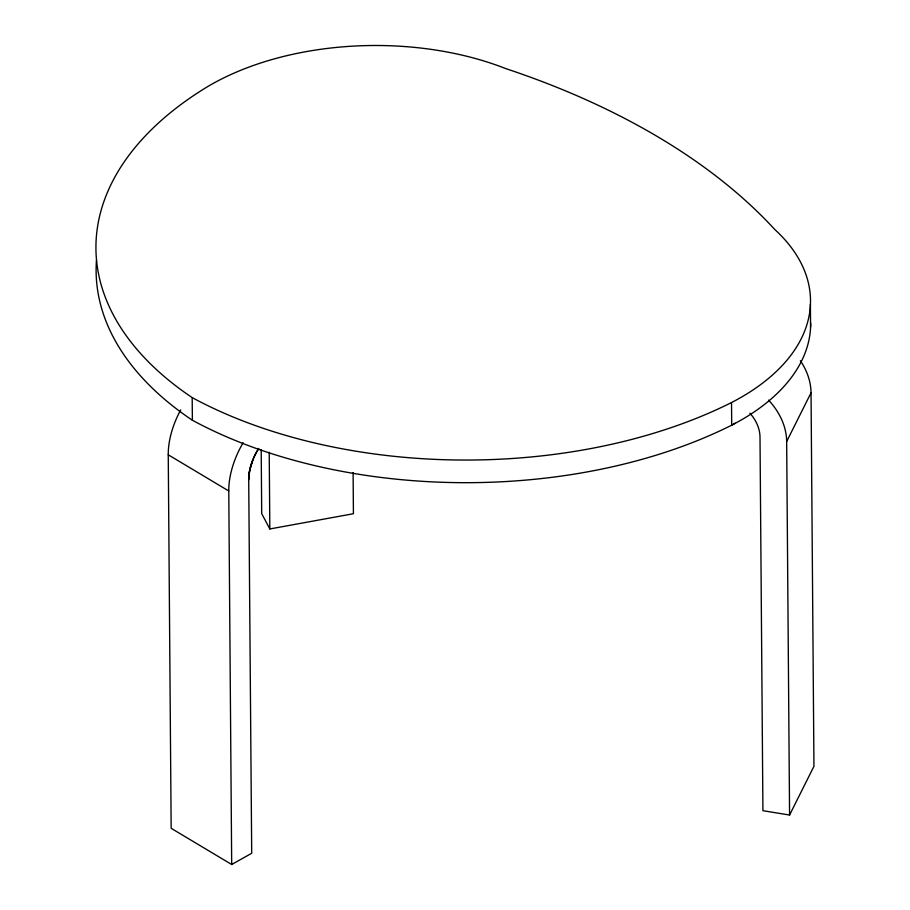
<?xml version="1.0" encoding="UTF-8"?>
<svg xmlns="http://www.w3.org/2000/svg" width="910" height="910" viewBox="0 0 910 910"><rect width="100%" height="100%" fill="white"/><g stroke="black" fill="none" stroke-linecap="round" stroke-linejoin="round"><path stroke-width="1.36" d="M252.696 460.528L249.693 470.368L248.703 479.707L251.706 853.273L231.686 864.5L171.16 828.305L168.248 454.795A69.388 41.018 -59.1 0 1 180.68 409.944M749.908 413.174A41.633 32.567 26.6 0 1 760.009 437.175L762.921 810.696L789.573 815.03L786.661 441.521L811.038 392.813A69.388 54.281 26.6 0 0 800.368 360.701M789.573 815.03L813.949 766.322L811.038 392.813M735.2 423.184L731.708 425.175A402.925 233.142 -0.4 0 1 192.374 420.238A399.717 231.288 -0.4 0 1 96.46 260.442M261.204 449.733L261.705 513.649L269.826 528.96L353.421 513.729L353.103 472.54M168.248 454.795L228.774 490.99L231.686 864.5M810.401 304.486L810.582 327.134M192.374 420.238L192.192 397.602A399.717 231.288 -0.4 0 1 205.444 87.94A232.88 134.748 -0.4 0 1 505.801 68.614A706.535 408.817 -0.4 0 1 774.683 229.4A232.88 134.748 -0.4 0 1 731.526 402.538L731.708 425.175A232.88 134.748 -0.4 0 0 810.662 323.175M269.224 452.27L269.826 528.96M768.575 400.127A69.388 54.281 26.6 0 1 786.661 441.521M228.774 490.99A69.388 41.018 -59.1 0 1 243.118 442.749M248.919 475.134A41.633 24.604 -59.1 0 1 258.736 448.448A41.633 24.604 -59.1 0 0 248.794 479.763M731.526 402.538A402.925 233.142 -0.4 0 1 192.192 397.602"/></g></svg>
